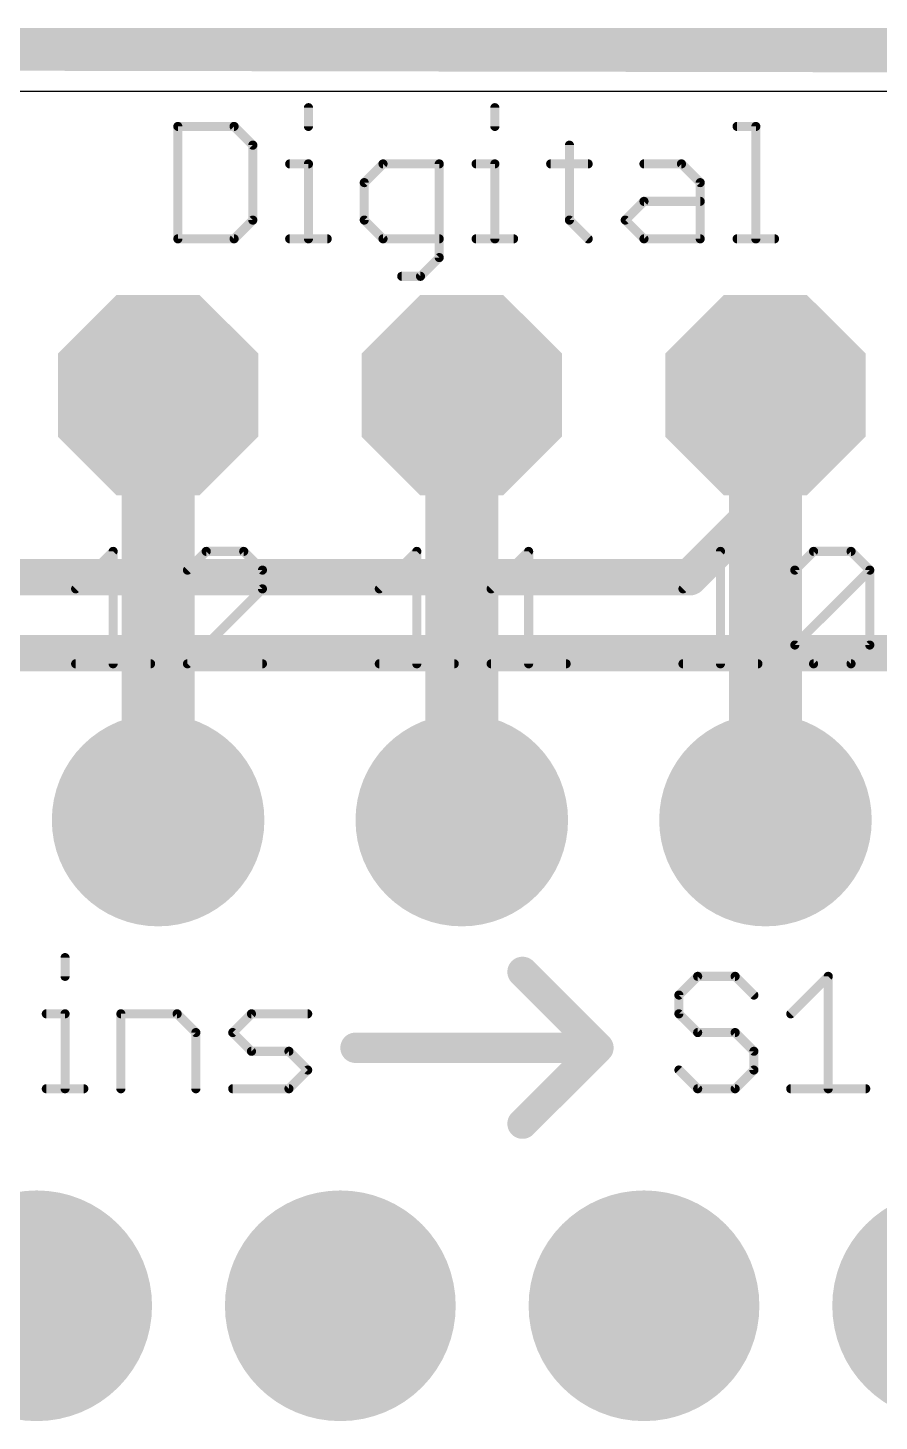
# Model space of a CAD drawing. Extents: x -1.6 to 71.4, y -0.2 to 53.9.
# Drawn here: x 30.41 to 37.53, y 42.21 to 53.87 of the extents above; entities that cross this region are included whole.
import ezdxf

# ---------------------------------------------------------------- set-up
doc = ezdxf.new("R2010")
doc.units = 0
for name, color, linetype in [('1', 12, 'CONTINUOUS'), ('16', 132, 'CONTINUOUS'), ('17', 110, 'CONTINUOUS'), ('18', 110, 'CONTINUOUS'), ('20', 53, 'CONTINUOUS'), ('21', 40, 'CONTINUOUS'), ('51', 253, 'CONTINUOUS')]:
    doc.layers.add(name, color=color, linetype=linetype)

# ---------------------------------------------------------------- blocks, each defined once
blk = doc.blocks.new('RECT')
blk.add_solid([(-0.5, -0.5), (0.5, -0.5), (-0.5, 0.5), (0.5, 0.5)])
blk = doc.blocks.new('ROUNDP')
at = {"const_width": 0.5}
blk.add_lwpolyline([(0, -0.25, 1), (0, 0.25, 1), (0, -0.25)], format="xyb", dxfattribs=at)
blk = doc.blocks.new('OCTAGONP')
at = {"const_width": 0.5}
blk.add_lwpolyline([(-0.25, -0.1036), (-0.25, 0.1036), (-0.1036, 0.25), (0.1036, 0.25), (0.25, 0.1036), (0.25, -0.1036), (0.1036, -0.25), (-0.1036, -0.25), (-0.25, -0.1036), (-0.25, 0.1036)], dxfattribs=at)
blk = doc.blocks.new('ROUNDV')
at = {"const_width": 0.5}
blk.add_lwpolyline([(0, -0.25, 1), (0, 0.25, 1), (0, -0.25)], format="xyb", dxfattribs=at)

msp = doc.modelspace()

# ---------------------------------------------------------------- linework, layer by layer
at = {"layer": '1', "const_width": 0.3048}
for points in [[(0, 53.721), (70.739, 53.721)], [(36.576, 49.911), (36.576, 50.8)], [(35.941, 49.276), (36.576, 49.911)], [(17.018, 49.276), (35.941, 49.276)], [(37.719, 48.641), (17.526, 48.641)]]:
    msp.add_lwpolyline(points, dxfattribs=at)
at = {"layer": '1', "const_width": 0.1524}
for points in [[(36.6522, 50.8, 1), (36.4998, 50.8)], [(36.6299, 49.8571, 1), (36.5221, 49.9649)], [(36.4998, 49.911, 1), (36.6522, 49.911)], [(35.8871, 49.3299, 1), (35.9949, 49.2221)], [(35.941, 49.1998, 1), (35.941, 49.3522)]]:
    msp.add_lwpolyline(points, format="xyb", dxfattribs=at)
at = {"layer": '16'}
for points, const_width in [([(0, 53.721), (71.247, 53.594)], 0.3048), ([(31.496, 47.244), (31.496, 50.8)], 0.6096), ([(34.036, 47.244), (34.036, 50.8)], 0.6096), ([(36.576, 47.244), (36.576, 50.8)], 0.6096)]:
    msp.add_lwpolyline(points, dxfattribs=dict(at, const_width=const_width))
at = {"layer": '16', "const_width": 0.3048}
for points in [[(31.6484, 50.8, 1), (31.3436, 50.8)], [(34.1884, 50.8, 1), (33.8836, 50.8)], [(36.7284, 50.8, 1), (36.4236, 50.8)], [(31.3436, 47.244, 1), (31.6484, 47.244)], [(33.8836, 47.244, 1), (34.1884, 47.244)], [(36.4236, 47.244, 1), (36.7284, 47.244)]]:
    msp.add_lwpolyline(points, format="xyb", dxfattribs=at)
at = {"layer": '20'}
msp.add_line((64.516, 53.34), (0, 53.34), dxfattribs=at)
msp.add_line((64.516, 53.34), (0, 53.34), dxfattribs=at)
at = {"layer": '21'}
for points, const_width in [([(32.7724, 53.2055, 1), (32.7343, 53.2055)], 0.0381), ([(32.7724, 53.2055, 1), (32.7343, 53.2055)], 0.0381), ([(34.3316, 53.2055, 1), (34.2935, 53.2055)], 0.0381), ([(34.3316, 53.2055, 1), (34.2935, 53.2055)], 0.0381), ([(31.6802, 53.0487, 1), (31.6421, 53.0487)], 0.0381), ([(31.6611, 53.0678, 1), (31.6611, 53.0297)], 0.0381), ([(31.6802, 53.0487, 1), (31.6421, 53.0487)], 0.0381), ([(31.6611, 53.0678, 1), (31.6611, 53.0297)], 0.0381), ([(32.1449, 53.0622, 1), (32.1179, 53.0352)], 0.0381), ([(32.1449, 53.0622, 1), (32.1179, 53.0352)], 0.0381), ([(32.1314, 53.0297, 1), (32.1314, 53.0678)], 0.0381), ([(32.1314, 53.0297, 1), (32.1314, 53.0678)], 0.0381), ([(32.7343, 53.0487, 1), (32.7724, 53.0487)], 0.0381), ([(32.7343, 53.0487, 1), (32.7724, 53.0487)], 0.0381), ([(34.2935, 53.0487, 1), (34.3316, 53.0487)], 0.0381), ([(34.2935, 53.0487, 1), (34.3316, 53.0487)], 0.0381), ([(36.3387, 53.0678, 1), (36.3387, 53.0297)], 0.0381), ([(36.3387, 53.0678, 1), (36.3387, 53.0297)], 0.0381), ([(36.5145, 53.0487, 1), (36.4764, 53.0487)], 0.0381), ([(36.5145, 53.0487, 1), (36.4764, 53.0487)], 0.0381), ([(36.4955, 53.0297, 1), (36.4955, 53.0678)], 0.0381), ([(36.4955, 53.0297, 1), (36.4955, 53.0678)], 0.0381), ([(32.3072, 52.8919, 1), (32.2691, 52.8919)], 0.0381), ([(32.3072, 52.8919, 1), (32.2691, 52.8919)], 0.0381), ([(32.2747, 52.8785, 1), (32.3016, 52.9054)], 0.0381), ([(32.2747, 52.8785, 1), (32.3016, 52.9054)], 0.0381), ([(34.9553, 52.8919, 1), (34.9172, 52.8919)], 0.0381), ([(34.9553, 52.8919, 1), (34.9172, 52.8919)], 0.0381), ([(32.5966, 52.7542, 1), (32.5966, 52.7161)], 0.0381), ([(32.5966, 52.7542, 1), (32.5966, 52.7161)], 0.0381), ([(32.7724, 52.7352, 1), (32.7343, 52.7352)], 0.0381), ([(32.7724, 52.7352, 1), (32.7343, 52.7352)], 0.0381), ([(32.7534, 52.7161, 1), (32.7534, 52.7542)], 0.0381), ([(32.7534, 52.7161, 1), (32.7534, 52.7542)], 0.0381), ([(33.3771, 52.7542, 1), (33.3771, 52.7161)], 0.0381), ([(33.3771, 52.7542, 1), (33.3771, 52.7161)], 0.0381), ([(33.3905, 52.7217, 1), (33.3636, 52.7486)], 0.0381), ([(33.3905, 52.7217, 1), (33.3636, 52.7486)], 0.0381), ([(33.8664, 52.7352, 1), (33.8283, 52.7352)], 0.0381), ([(33.8664, 52.7352, 1), (33.8283, 52.7352)], 0.0381), ([(33.8474, 52.7161, 1), (33.8474, 52.7542)], 0.0381), ([(33.8474, 52.7161, 1), (33.8474, 52.7542)], 0.0381), ([(34.1558, 52.7542, 1), (34.1558, 52.7161)], 0.0381), ([(34.1558, 52.7542, 1), (34.1558, 52.7161)], 0.0381), ([(34.3316, 52.7352, 1), (34.2935, 52.7352)], 0.0381), ([(34.3316, 52.7352, 1), (34.2935, 52.7352)], 0.0381), ([(34.3126, 52.7161, 1), (34.3126, 52.7542)], 0.0381), ([(34.3126, 52.7161, 1), (34.3126, 52.7542)], 0.0381), ([(34.7795, 52.7542, 1), (34.7795, 52.7161)], 0.0381), ([(34.7795, 52.7542, 1), (34.7795, 52.7161)], 0.0381), ([(35.093, 52.7161, 1), (35.093, 52.7542)], 0.0381), ([(35.093, 52.7161, 1), (35.093, 52.7542)], 0.0381), ([(35.5599, 52.7542, 1), (35.5599, 52.7161)], 0.0381), ([(35.5599, 52.7542, 1), (35.5599, 52.7161)], 0.0381), ([(35.8869, 52.7486, 1), (35.86, 52.7217)], 0.0381), ([(35.8869, 52.7486, 1), (35.86, 52.7217)], 0.0381), ([(35.8735, 52.7161, 1), (35.8735, 52.7542)], 0.0381), ([(35.8735, 52.7161, 1), (35.8735, 52.7542)], 0.0381), ([(33.2393, 52.5784, 1), (33.2012, 52.5784)], 0.0381), ([(33.2393, 52.5784, 1), (33.2012, 52.5784)], 0.0381), ([(33.2068, 52.5919, 1), (33.2338, 52.5649)], 0.0381), ([(33.2068, 52.5919, 1), (33.2338, 52.5649)], 0.0381), ([(36.0493, 52.5784, 1), (36.0112, 52.5784)], 0.0381), ([(36.0493, 52.5784, 1), (36.0112, 52.5784)], 0.0381), ([(36.0168, 52.5649, 1), (36.0437, 52.5919)], 0.0381), ([(36.0168, 52.5649, 1), (36.0437, 52.5919)], 0.0381), ([(35.5599, 52.4407, 1), (35.5599, 52.4026)], 0.0381), ([(35.5599, 52.4407, 1), (35.5599, 52.4026)], 0.0381), ([(35.5734, 52.4082, 1), (35.5465, 52.4351)], 0.0381), ([(35.5734, 52.4082, 1), (35.5465, 52.4351)], 0.0381), ([(36.0302, 52.4026, 1), (36.0302, 52.4407)], 0.0381), ([(36.0302, 52.4026, 1), (36.0302, 52.4407)], 0.0381), ([(32.2691, 52.2649, 1), (32.3072, 52.2649)], 0.0381), ([(32.2691, 52.2649, 1), (32.3072, 52.2649)], 0.0381), ([(32.3016, 52.2514, 1), (32.2747, 52.2783)], 0.0381), ([(32.3016, 52.2514, 1), (32.2747, 52.2783)], 0.0381), ([(33.2338, 52.2783, 1), (33.2068, 52.2514)], 0.0381), ([(33.2338, 52.2783, 1), (33.2068, 52.2514)], 0.0381), ([(33.2012, 52.2649, 1), (33.2393, 52.2649)], 0.0381), ([(33.2012, 52.2649, 1), (33.2393, 52.2649)], 0.0381), ([(34.9497, 52.2783, 1), (34.9228, 52.2514)], 0.0381), ([(34.9497, 52.2783, 1), (34.9228, 52.2514)], 0.0381), ([(34.9172, 52.2649, 1), (34.9553, 52.2649)], 0.0381), ([(34.9172, 52.2649, 1), (34.9553, 52.2649)], 0.0381), ([(35.4166, 52.2783, 1), (35.3897, 52.2514)], 0.0381), ([(35.4166, 52.2783, 1), (35.3897, 52.2514)], 0.0381), ([(35.3897, 52.2783, 1), (35.4166, 52.2514)], 0.0381), ([(35.3897, 52.2783, 1), (35.4166, 52.2514)], 0.0381), ([(31.6611, 52.1272, 1), (31.6611, 52.0891)], 0.0381), ([(31.6611, 52.1272, 1), (31.6611, 52.0891)], 0.0381), ([(31.6421, 52.1081, 1), (31.6802, 52.1081)], 0.0381), ([(31.6421, 52.1081, 1), (31.6802, 52.1081)], 0.0381), ([(32.1179, 52.1216, 1), (32.1449, 52.0946)], 0.0381), ([(32.1179, 52.1216, 1), (32.1449, 52.0946)], 0.0381), ([(32.1314, 52.0891, 1), (32.1314, 52.1272)], 0.0381), ([(32.1314, 52.0891, 1), (32.1314, 52.1272)], 0.0381), ([(32.5966, 52.1272, 1), (32.5966, 52.0891)], 0.0381), ([(32.5966, 52.1272, 1), (32.5966, 52.0891)], 0.0381), ([(32.7343, 52.1081, 1), (32.7724, 52.1081)], 0.0381), ([(32.7343, 52.1081, 1), (32.7724, 52.1081)], 0.0381), ([(32.9102, 52.0891, 1), (32.9102, 52.1272)], 0.0381), ([(32.9102, 52.0891, 1), (32.9102, 52.1272)], 0.0381), ([(33.3771, 52.1272, 1), (33.3771, 52.0891)], 0.0381), ([(33.3771, 52.1272, 1), (33.3771, 52.0891)], 0.0381), ([(33.3636, 52.0946, 1), (33.3905, 52.1216)], 0.0381), ([(33.3636, 52.0946, 1), (33.3905, 52.1216)], 0.0381), ([(33.8474, 52.0891, 1), (33.8474, 52.1272)], 0.0381), ([(33.8474, 52.0891, 1), (33.8474, 52.1272)], 0.0381), ([(34.1558, 52.1272, 1), (34.1558, 52.0891)], 0.0381), ([(34.1558, 52.1272, 1), (34.1558, 52.0891)], 0.0381), ([(34.2935, 52.1081, 1), (34.3316, 52.1081)], 0.0381), ([(34.2935, 52.1081, 1), (34.3316, 52.1081)], 0.0381), ([(34.4693, 52.0891, 1), (34.4693, 52.1272)], 0.0381), ([(34.4693, 52.0891, 1), (34.4693, 52.1272)], 0.0381), ([(35.0796, 52.0946, 1), (35.1065, 52.1216)], 0.0381), ([(35.0796, 52.0946, 1), (35.1065, 52.1216)], 0.0381), ([(35.5599, 52.1272, 1), (35.5599, 52.0891)], 0.0381), ([(35.5599, 52.1272, 1), (35.5599, 52.0891)], 0.0381), ([(35.5465, 52.0946, 1), (35.5734, 52.1216)], 0.0381), ([(35.5465, 52.0946, 1), (35.5734, 52.1216)], 0.0381), ([(36.0112, 52.1081, 1), (36.0493, 52.1081)], 0.0381), ([(36.0112, 52.1081, 1), (36.0493, 52.1081)], 0.0381), ([(36.0302, 52.0891, 1), (36.0302, 52.1272)], 0.0381), ([(36.0302, 52.0891, 1), (36.0302, 52.1272)], 0.0381), ([(36.3387, 52.1272, 1), (36.3387, 52.0891)], 0.0381), ([(36.3387, 52.1272, 1), (36.3387, 52.0891)], 0.0381), ([(36.4764, 52.1081, 1), (36.5145, 52.1081)], 0.0381), ([(36.4764, 52.1081, 1), (36.5145, 52.1081)], 0.0381), ([(36.6522, 52.0891, 1), (36.6522, 52.1272)], 0.0381), ([(36.6522, 52.0891, 1), (36.6522, 52.1272)], 0.0381), ([(33.8283, 51.9513, 1), (33.8664, 51.9513)], 0.0381), ([(33.8283, 51.9513, 1), (33.8664, 51.9513)], 0.0381), ([(33.8608, 51.9379, 1), (33.8339, 51.9648)], 0.0381), ([(33.8608, 51.9379, 1), (33.8339, 51.9648)], 0.0381), ([(33.5338, 51.8136, 1), (33.5338, 51.7755)], 0.0381), ([(33.5338, 51.8136, 1), (33.5338, 51.7755)], 0.0381), ([(33.6771, 51.808, 1), (33.7041, 51.7811)], 0.0381), ([(33.6771, 51.808, 1), (33.7041, 51.7811)], 0.0381), ([(33.6906, 51.7755, 1), (33.6906, 51.8136)], 0.0381), ([(33.6906, 51.7755, 1), (33.6906, 51.8136)], 0.0381), ([(31.1386, 49.4927, 1), (31.1005, 49.4927)], 0.0381), ([(31.1386, 49.4927, 1), (31.1005, 49.4927)], 0.0381), ([(31.1331, 49.4792, 1), (31.1061, 49.5062)], 0.0381), ([(31.1331, 49.4792, 1), (31.1061, 49.5062)], 0.0381), ([(31.8983, 49.5118, 1), (31.8983, 49.4737)], 0.0381), ([(31.8983, 49.5118, 1), (31.8983, 49.4737)], 0.0381), ([(31.9118, 49.4792, 1), (31.8849, 49.5062)], 0.0381), ([(31.9118, 49.4792, 1), (31.8849, 49.5062)], 0.0381), ([(32.2254, 49.5062, 1), (32.1984, 49.4792)], 0.0381), ([(32.2254, 49.5062, 1), (32.1984, 49.4792)], 0.0381), ([(32.2119, 49.4737, 1), (32.2119, 49.5118)], 0.0381), ([(32.2119, 49.4737, 1), (32.2119, 49.5118)], 0.0381), ([(33.6786, 49.4927, 1), (33.6405, 49.4927)], 0.0381), ([(33.6786, 49.4927, 1), (33.6405, 49.4927)], 0.0381), ([(33.6731, 49.4792, 1), (33.6461, 49.5062)], 0.0381), ([(33.6731, 49.4792, 1), (33.6461, 49.5062)], 0.0381), ([(34.6142, 49.4927, 1), (34.5761, 49.4927)], 0.0381), ([(34.6142, 49.4927, 1), (34.5761, 49.4927)], 0.0381), ([(34.6086, 49.4792, 1), (34.5816, 49.5062)], 0.0381), ([(34.6086, 49.4792, 1), (34.5816, 49.5062)], 0.0381), ([(36.2186, 49.4927, 1), (36.1805, 49.4927)], 0.0381), ([(36.2186, 49.4927, 1), (36.1805, 49.4927)], 0.0381), ([(36.2131, 49.4792, 1), (36.1861, 49.5062)], 0.0381), ([(36.2131, 49.4792, 1), (36.1861, 49.5062)], 0.0381), ([(36.9783, 49.5118, 1), (36.9783, 49.4737)], 0.0381), ([(36.9783, 49.5118, 1), (36.9783, 49.4737)], 0.0381), ([(36.9918, 49.4792, 1), (36.9649, 49.5062)], 0.0381), ([(36.9918, 49.4792, 1), (36.9649, 49.5062)], 0.0381), ([(37.3054, 49.5062, 1), (37.2784, 49.4792)], 0.0381), ([(37.3054, 49.5062, 1), (37.2784, 49.4792)], 0.0381), ([(37.2919, 49.4737, 1), (37.2919, 49.5118)], 0.0381), ([(37.2919, 49.4737, 1), (37.2919, 49.5118)], 0.0381), ([(31.7281, 49.3494, 1), (31.7551, 49.3225)], 0.0381), ([(31.7281, 49.3494, 1), (31.7551, 49.3225)], 0.0381), ([(32.3877, 49.3359, 1), (32.3496, 49.3359)], 0.0381), ([(32.3877, 49.3359, 1), (32.3496, 49.3359)], 0.0381), ([(32.3552, 49.3225, 1), (32.3821, 49.3494)], 0.0381), ([(32.3552, 49.3225, 1), (32.3821, 49.3494)], 0.0381), ([(36.8406, 49.3359, 1), (36.8025, 49.3359)], 0.0381), ([(36.8406, 49.3359, 1), (36.8025, 49.3359)], 0.0381), ([(36.8081, 49.3494, 1), (36.8351, 49.3225)], 0.0381), ([(36.8081, 49.3494, 1), (36.8351, 49.3225)], 0.0381), ([(37.4677, 49.3359, 1), (37.4296, 49.3359)], 0.0381), ([(37.4677, 49.3359, 1), (37.4296, 49.3359)], 0.0381), ([(37.4621, 49.3225, 1), (37.4352, 49.3494)], 0.0381), ([(37.4621, 49.3225, 1), (37.4352, 49.3494)], 0.0381), ([(37.4352, 49.3225, 1), (37.4621, 49.3494)], 0.0381), ([(37.4352, 49.3225, 1), (37.4621, 49.3494)], 0.0381), ([(30.7926, 49.1926, 1), (30.8195, 49.1657)], 0.0381), ([(30.7926, 49.1926, 1), (30.8195, 49.1657)], 0.0381), ([(32.3821, 49.1657, 1), (32.3552, 49.1926)], 0.0381), ([(32.3821, 49.1657, 1), (32.3552, 49.1926)], 0.0381), ([(33.3326, 49.1926, 1), (33.3595, 49.1657)], 0.0381), ([(33.3326, 49.1926, 1), (33.3595, 49.1657)], 0.0381), ([(34.2681, 49.1926, 1), (34.2951, 49.1657)], 0.0381), ([(34.2681, 49.1926, 1), (34.2951, 49.1657)], 0.0381), ([(35.8726, 49.1926, 1), (35.8995, 49.1657)], 0.0381), ([(35.8726, 49.1926, 1), (35.8995, 49.1657)], 0.0381), ([(32.3496, 49.1792, 1), (32.3877, 49.1792)], 0.0381), ([(32.3496, 49.1792, 1), (32.3877, 49.1792)], 0.0381), ([(36.8351, 48.7223, 1), (36.8081, 48.6954)], 0.0381), ([(36.8351, 48.7223, 1), (36.8081, 48.6954)], 0.0381), ([(36.8081, 48.7223, 1), (36.8351, 48.6954)], 0.0381), ([(36.8081, 48.7223, 1), (36.8351, 48.6954)], 0.0381), ([(37.4621, 48.6954, 1), (37.4352, 48.7223)], 0.0381), ([(37.4621, 48.6954, 1), (37.4352, 48.7223)], 0.0381), ([(36.8025, 48.7089, 1), (36.8406, 48.7089)], 0.0381), ([(36.8025, 48.7089, 1), (36.8406, 48.7089)], 0.0381), ([(37.4296, 48.7089, 1), (37.4677, 48.7089)], 0.0381), ([(37.4296, 48.7089, 1), (37.4677, 48.7089)], 0.0381), ([(30.8061, 48.5712, 1), (30.8061, 48.5331)], 0.0381), ([(30.8061, 48.5712, 1), (30.8061, 48.5331)], 0.0381), ([(31.1005, 48.5521, 1), (31.1386, 48.5521)], 0.0381), ([(31.1005, 48.5521, 1), (31.1386, 48.5521)], 0.0381), ([(31.4331, 48.5331, 1), (31.4331, 48.5712)], 0.0381), ([(31.4331, 48.5331, 1), (31.4331, 48.5712)], 0.0381), ([(31.7416, 48.5712, 1), (31.7416, 48.5331)], 0.0381), ([(31.7416, 48.5712, 1), (31.7416, 48.5331)], 0.0381), ([(31.7281, 48.5656, 1), (31.7551, 48.5386)], 0.0381), ([(31.7281, 48.5656, 1), (31.7551, 48.5386)], 0.0381), ([(32.3687, 48.5331, 1), (32.3687, 48.5712)], 0.0381), ([(32.3687, 48.5331, 1), (32.3687, 48.5712)], 0.0381), ([(33.3461, 48.5712, 1), (33.3461, 48.5331)], 0.0381), ([(33.3461, 48.5712, 1), (33.3461, 48.5331)], 0.0381), ([(33.6405, 48.5521, 1), (33.6786, 48.5521)], 0.0381), ([(33.6405, 48.5521, 1), (33.6786, 48.5521)], 0.0381), ([(33.9731, 48.5331, 1), (33.9731, 48.5712)], 0.0381), ([(33.9731, 48.5331, 1), (33.9731, 48.5712)], 0.0381), ([(34.2816, 48.5712, 1), (34.2816, 48.5331)], 0.0381), ([(34.2816, 48.5712, 1), (34.2816, 48.5331)], 0.0381), ([(34.5761, 48.5521, 1), (34.6142, 48.5521)], 0.0381), ([(34.5761, 48.5521, 1), (34.6142, 48.5521)], 0.0381), ([(34.9087, 48.5331, 1), (34.9087, 48.5712)], 0.0381), ([(34.9087, 48.5331, 1), (34.9087, 48.5712)], 0.0381), ([(35.8861, 48.5712, 1), (35.8861, 48.5331)], 0.0381), ([(35.8861, 48.5712, 1), (35.8861, 48.5331)], 0.0381), ([(36.1805, 48.5521, 1), (36.2186, 48.5521)], 0.0381), ([(36.1805, 48.5521, 1), (36.2186, 48.5521)], 0.0381), ([(36.5131, 48.5331, 1), (36.5131, 48.5712)], 0.0381), ([(36.5131, 48.5331, 1), (36.5131, 48.5712)], 0.0381), ([(36.9783, 48.5712, 1), (36.9783, 48.5331)], 0.0381), ([(36.9783, 48.5712, 1), (36.9783, 48.5331)], 0.0381), ([(36.9649, 48.5386, 1), (36.9918, 48.5656)], 0.0381), ([(36.9649, 48.5386, 1), (36.9918, 48.5656)], 0.0381), ([(37.2784, 48.5656, 1), (37.3054, 48.5386)], 0.0381), ([(37.2784, 48.5656, 1), (37.3054, 48.5386)], 0.0381), ([(37.2919, 48.5331, 1), (37.2919, 48.5712)], 0.0381), ([(37.2919, 48.5331, 1), (37.2919, 48.5712)], 0.0381), ([(30.7366, 46.0935, 1), (30.6985, 46.0935)], 0.0381), ([(34.5889, 46.0189, 1), (34.4991, 45.9291)], 0.127), ([(30.6985, 45.9367, 1), (30.7366, 45.9367)], 0.0381), ([(36.0089, 45.9558, 1), (36.0089, 45.9177)], 0.0381), ([(36.0223, 45.9232, 1), (35.9954, 45.9502)], 0.0381), ([(36.3359, 45.9502, 1), (36.3089, 45.9232)], 0.0381), ([(36.3224, 45.9177, 1), (36.3224, 45.9558)], 0.0381), ([(37.1202, 45.9367, 1), (37.0821, 45.9367)], 0.0381), ([(37.1146, 45.9232, 1), (37.0877, 45.9502)], 0.0381), ([(35.8386, 45.7934, 1), (35.8656, 45.7665)], 0.0381), ([(35.8712, 45.7799, 1), (35.8331, 45.7799)], 0.0381), ([(36.4657, 45.7665, 1), (36.4926, 45.7934)], 0.0381), ([(30.5608, 45.6422, 1), (30.5608, 45.6041)], 0.0381), ([(30.7366, 45.6232, 1), (30.6985, 45.6232)], 0.0381), ([(30.7176, 45.6041, 1), (30.7176, 45.6422)], 0.0381), ([(31.2035, 45.6232, 1), (31.1654, 45.6232)], 0.0381), ([(31.1845, 45.6422, 1), (31.1845, 45.6041)], 0.0381), ([(31.6683, 45.6366, 1), (31.6413, 45.6097)], 0.0381), ([(31.6548, 45.6041, 1), (31.6548, 45.6422)], 0.0381), ([(32.2768, 45.6422, 1), (32.2768, 45.6041)], 0.0381), ([(32.2902, 45.6097, 1), (32.2633, 45.6366)], 0.0381), ([(32.7471, 45.6041, 1), (32.7471, 45.6422)], 0.0381), ([(35.8656, 45.6366, 1), (35.8386, 45.6097)], 0.0381), ([(35.8331, 45.6232, 1), (35.8712, 45.6232)], 0.0381), ([(36.7741, 45.6366, 1), (36.8011, 45.6097)], 0.0381), ([(31.8306, 45.4664, 1), (31.7925, 45.4664)], 0.0381), ([(31.7981, 45.4529, 1), (31.825, 45.4799)], 0.0381), ([(32.1335, 45.4799, 1), (32.1065, 45.4529)], 0.0381), ([(32.1065, 45.4799, 1), (32.1335, 45.4529)], 0.0381), ([(36.0089, 45.4855, 1), (36.0089, 45.4474)], 0.0381), ([(35.9954, 45.4529, 1), (36.0223, 45.4799)], 0.0381), ([(36.3359, 45.4799, 1), (36.3089, 45.4529)], 0.0381), ([(36.3224, 45.4474, 1), (36.3224, 45.4855)], 0.0381), ([(33.147, 45.4025, 1), (33.147, 45.2755)], 0.127), ([(35.2239, 45.2941, 1), (35.1341, 45.3839)], 0.127), ([(35.1341, 45.2941, 1), (35.2239, 45.3839)], 0.127), ([(35.179, 45.2755, 1), (35.179, 45.4025)], 0.127), ([(32.2768, 45.3287, 1), (32.2768, 45.2906)], 0.0381), ([(32.2633, 45.2962, 1), (32.2902, 45.3231)], 0.0381), ([(32.6038, 45.3231, 1), (32.5768, 45.2962)], 0.0381), ([(32.5903, 45.2906, 1), (32.5903, 45.3287)], 0.0381), ([(36.4982, 45.3096, 1), (36.4601, 45.3096)], 0.0381), ([(36.4657, 45.2962, 1), (36.4926, 45.3231)], 0.0381), ([(32.7605, 45.1394, 1), (32.7336, 45.1663)], 0.0381), ([(32.7336, 45.1394, 1), (32.7605, 45.1663)], 0.0381), ([(35.8656, 45.1663, 1), (35.8386, 45.1394)], 0.0381), ([(36.4601, 45.1529, 1), (36.4982, 45.1529)], 0.0381), ([(36.4926, 45.1394, 1), (36.4657, 45.1663)], 0.0381), ([(30.5608, 45.0152, 1), (30.5608, 44.9771)], 0.0381), ([(30.6985, 44.9961, 1), (30.7366, 44.9961)], 0.0381), ([(30.8743, 44.9771, 1), (30.8743, 45.0152)], 0.0381), ([(31.1654, 44.9961, 1), (31.2035, 44.9961)], 0.0381), ([(31.7925, 44.9961, 1), (31.8306, 44.9961)], 0.0381), ([(32.12, 45.0152, 1), (32.12, 44.9771)], 0.0381), ([(32.5768, 45.0096, 1), (32.6038, 44.9826)], 0.0381), ([(32.5903, 44.9771, 1), (32.5903, 45.0152)], 0.0381), ([(36.0089, 45.0152, 1), (36.0089, 44.9771)], 0.0381), ([(35.9954, 44.9826, 1), (36.0223, 45.0096)], 0.0381), ([(36.3089, 45.0096, 1), (36.3359, 44.9826)], 0.0381), ([(36.3224, 44.9771, 1), (36.3224, 45.0152)], 0.0381), ([(36.7876, 45.0152, 1), (36.7876, 44.9771)], 0.0381), ([(37.0821, 44.9961, 1), (37.1202, 44.9961)], 0.0381), ([(37.4147, 44.9771, 1), (37.4147, 45.0152)], 0.0381), ([(34.4991, 44.7489, 1), (34.5889, 44.6591)], 0.127)]:
    msp.add_lwpolyline(points, format="xyb", dxfattribs=dict(at, const_width=const_width))
for points, const_width in [([(32.7534, 53.2055), (32.7534, 53.0487)], 0.0762), ([(32.7534, 53.2055), (32.7534, 53.0487)], 0.0762), ([(34.3126, 53.2055), (34.3126, 53.0487)], 0.0762), ([(34.3126, 53.2055), (34.3126, 53.0487)], 0.0762), ([(31.6611, 53.0487), (31.6611, 52.1081)], 0.0762), ([(32.1314, 53.0487), (31.6611, 53.0487)], 0.0762), ([(31.6611, 53.0487), (31.6611, 52.1081)], 0.0762), ([(32.1314, 53.0487), (31.6611, 53.0487)], 0.0762), ([(32.2882, 52.8919), (32.1314, 53.0487)], 0.0762), ([(32.2882, 52.8919), (32.1314, 53.0487)], 0.0762), ([(36.3387, 53.0487), (36.4955, 53.0487)], 0.0762), ([(36.3387, 53.0487), (36.4955, 53.0487)], 0.0762), ([(36.4955, 53.0487), (36.4955, 52.1081)], 0.0762), ([(36.4955, 53.0487), (36.4955, 52.1081)], 0.0762), ([(32.2882, 52.2649), (32.2882, 52.8919)], 0.0762), ([(32.2882, 52.2649), (32.2882, 52.8919)], 0.0762), ([(34.9363, 52.8919), (34.9363, 52.2649)], 0.0762), ([(34.9363, 52.8919), (34.9363, 52.2649)], 0.0762), ([(32.5966, 52.7352), (32.7534, 52.7352)], 0.0762), ([(32.5966, 52.7352), (32.7534, 52.7352)], 0.0762), ([(32.7534, 52.7352), (32.7534, 52.1081)], 0.0762), ([(32.7534, 52.7352), (32.7534, 52.1081)], 0.0762), ([(33.3771, 52.7352), (33.2203, 52.5784)], 0.0762), ([(33.3771, 52.7352), (33.2203, 52.5784)], 0.0762), ([(33.8474, 52.7352), (33.3771, 52.7352)], 0.0762), ([(33.8474, 52.7352), (33.3771, 52.7352)], 0.0762), ([(33.8474, 51.9513), (33.8474, 52.7352)], 0.0762), ([(33.8474, 51.9513), (33.8474, 52.7352)], 0.0762), ([(34.1558, 52.7352), (34.3126, 52.7352)], 0.0762), ([(34.1558, 52.7352), (34.3126, 52.7352)], 0.0762), ([(34.3126, 52.7352), (34.3126, 52.1081)], 0.0762), ([(34.3126, 52.7352), (34.3126, 52.1081)], 0.0762), ([(34.7795, 52.7352), (35.093, 52.7352)], 0.0762), ([(34.7795, 52.7352), (35.093, 52.7352)], 0.0762), ([(35.5599, 52.7352), (35.8735, 52.7352)], 0.0762), ([(35.5599, 52.7352), (35.8735, 52.7352)], 0.0762), ([(35.8735, 52.7352), (36.0302, 52.5784)], 0.0762), ([(35.8735, 52.7352), (36.0302, 52.5784)], 0.0762), ([(33.2203, 52.5784), (33.2203, 52.2649)], 0.0762), ([(33.2203, 52.5784), (33.2203, 52.2649)], 0.0762), ([(36.0302, 52.5784), (36.0302, 52.1081)], 0.0762), ([(36.0302, 52.5784), (36.0302, 52.1081)], 0.0762), ([(35.4032, 52.2649), (35.5599, 52.4216)], 0.0762), ([(35.4032, 52.2649), (35.5599, 52.4216)], 0.0762), ([(35.5599, 52.4216), (36.0302, 52.4216)], 0.0762), ([(35.5599, 52.4216), (36.0302, 52.4216)], 0.0762), ([(32.1314, 52.1081), (32.2882, 52.2649)], 0.0762), ([(32.1314, 52.1081), (32.2882, 52.2649)], 0.0762), ([(33.2203, 52.2649), (33.3771, 52.1081)], 0.0762), ([(33.2203, 52.2649), (33.3771, 52.1081)], 0.0762), ([(34.9363, 52.2649), (35.093, 52.1081)], 0.0762), ([(34.9363, 52.2649), (35.093, 52.1081)], 0.0762), ([(35.5599, 52.1081), (35.4032, 52.2649)], 0.0762), ([(35.5599, 52.1081), (35.4032, 52.2649)], 0.0762), ([(31.6611, 52.1081), (32.1314, 52.1081)], 0.0762), ([(31.6611, 52.1081), (32.1314, 52.1081)], 0.0762), ([(32.5966, 52.1081), (32.9102, 52.1081)], 0.0762), ([(32.5966, 52.1081), (32.9102, 52.1081)], 0.0762), ([(33.3771, 52.1081), (33.8474, 52.1081)], 0.0762), ([(33.3771, 52.1081), (33.8474, 52.1081)], 0.0762), ([(34.1558, 52.1081), (34.4693, 52.1081)], 0.0762), ([(34.1558, 52.1081), (34.4693, 52.1081)], 0.0762), ([(36.0302, 52.1081), (35.5599, 52.1081)], 0.0762), ([(36.0302, 52.1081), (35.5599, 52.1081)], 0.0762), ([(36.3387, 52.1081), (36.6522, 52.1081)], 0.0762), ([(36.3387, 52.1081), (36.6522, 52.1081)], 0.0762), ([(33.6906, 51.7946), (33.8474, 51.9513)], 0.0762), ([(33.6906, 51.7946), (33.8474, 51.9513)], 0.0762), ([(33.5338, 51.7946), (33.6906, 51.7946)], 0.0762), ([(33.5338, 51.7946), (33.6906, 51.7946)], 0.0762), ([(30.8061, 49.1792), (31.1196, 49.4927)], 0.0762), ([(30.8061, 49.1792), (31.1196, 49.4927)], 0.0762), ([(31.1196, 49.4927), (31.1196, 48.5521)], 0.0762), ([(31.1196, 49.4927), (31.1196, 48.5521)], 0.0762), ([(31.8983, 49.4927), (31.7416, 49.3359)], 0.0762), ([(31.8983, 49.4927), (31.7416, 49.3359)], 0.0762), ([(32.2119, 49.4927), (31.8983, 49.4927)], 0.0762), ([(32.2119, 49.4927), (31.8983, 49.4927)], 0.0762), ([(32.3687, 49.3359), (32.2119, 49.4927)], 0.0762), ([(32.3687, 49.3359), (32.2119, 49.4927)], 0.0762), ([(33.3461, 49.1792), (33.6596, 49.4927)], 0.0762), ([(33.3461, 49.1792), (33.6596, 49.4927)], 0.0762), ([(33.6596, 49.4927), (33.6596, 48.5521)], 0.0762), ([(33.6596, 49.4927), (33.6596, 48.5521)], 0.0762), ([(34.2816, 49.1792), (34.5951, 49.4927)], 0.0762), ([(34.2816, 49.1792), (34.5951, 49.4927)], 0.0762), ([(34.5951, 49.4927), (34.5951, 48.5521)], 0.0762), ([(34.5951, 49.4927), (34.5951, 48.5521)], 0.0762), ([(35.8861, 49.1792), (36.1996, 49.4927)], 0.0762), ([(35.8861, 49.1792), (36.1996, 49.4927)], 0.0762), ([(36.1996, 49.4927), (36.1996, 48.5521)], 0.0762), ([(36.1996, 49.4927), (36.1996, 48.5521)], 0.0762), ([(36.8216, 49.3359), (36.9783, 49.4927)], 0.0762), ([(36.8216, 49.3359), (36.9783, 49.4927)], 0.0762), ([(36.9783, 49.4927), (37.2919, 49.4927)], 0.0762), ([(36.9783, 49.4927), (37.2919, 49.4927)], 0.0762), ([(37.2919, 49.4927), (37.4487, 49.3359)], 0.0762), ([(37.2919, 49.4927), (37.4487, 49.3359)], 0.0762), ([(32.3687, 49.1792), (32.3687, 49.3359)], 0.0762), ([(32.3687, 49.1792), (32.3687, 49.3359)], 0.0762), ([(36.8216, 48.7089), (36.8216, 49.3359)], 0.0762), ([(36.8216, 48.7089), (37.4487, 49.3359)], 0.0762), ([(36.8216, 48.7089), (36.8216, 49.3359)], 0.0762), ([(36.8216, 48.7089), (37.4487, 49.3359)], 0.0762), ([(37.4487, 49.3359), (37.4487, 48.7089)], 0.0762), ([(37.4487, 49.3359), (37.4487, 48.7089)], 0.0762), ([(31.7416, 48.5521), (32.3687, 49.1792)], 0.0762), ([(31.7416, 48.5521), (32.3687, 49.1792)], 0.0762), ([(36.9783, 48.5521), (36.8216, 48.7089)], 0.0762), ([(36.9783, 48.5521), (36.8216, 48.7089)], 0.0762), ([(37.4487, 48.7089), (37.2919, 48.5521)], 0.0762), ([(37.4487, 48.7089), (37.2919, 48.5521)], 0.0762), ([(30.8061, 48.5521), (31.4331, 48.5521)], 0.0762), ([(30.8061, 48.5521), (31.4331, 48.5521)], 0.0762), ([(32.3687, 48.5521), (31.7416, 48.5521)], 0.0762), ([(32.3687, 48.5521), (31.7416, 48.5521)], 0.0762), ([(33.3461, 48.5521), (33.9731, 48.5521)], 0.0762), ([(33.3461, 48.5521), (33.9731, 48.5521)], 0.0762), ([(34.2816, 48.5521), (34.9087, 48.5521)], 0.0762), ([(34.2816, 48.5521), (34.9087, 48.5521)], 0.0762), ([(35.8861, 48.5521), (36.5131, 48.5521)], 0.0762), ([(35.8861, 48.5521), (36.5131, 48.5521)], 0.0762), ([(37.2919, 48.5521), (36.9783, 48.5521)], 0.0762), ([(37.2919, 48.5521), (36.9783, 48.5521)], 0.0762), ([(30.7176, 46.0935), (30.7176, 45.9367)], 0.0762), ([(35.179, 45.339), (34.544, 45.974)], 0.254), ([(36.0089, 45.9367), (35.8521, 45.7799)], 0.0762), ([(36.3224, 45.9367), (36.0089, 45.9367)], 0.0762), ([(36.4792, 45.7799), (36.3224, 45.9367)], 0.0762), ([(36.7876, 45.6232), (37.1012, 45.9367)], 0.0762), ([(37.1012, 45.9367), (37.1012, 44.9961)], 0.0762), ([(35.8521, 45.7799), (35.8521, 45.6232)], 0.0762), ([(30.5608, 45.6232), (30.7176, 45.6232)], 0.0762), ([(30.7176, 45.6232), (30.7176, 44.9961)], 0.0762), ([(31.1845, 44.9961), (31.1845, 45.6232)], 0.0762), ([(31.1845, 45.6232), (31.6548, 45.6232)], 0.0762), ([(31.6548, 45.6232), (31.8116, 45.4664)], 0.0762), ([(32.12, 45.4664), (32.2768, 45.6232)], 0.0762), ([(32.2768, 45.6232), (32.7471, 45.6232)], 0.0762), ([(35.8521, 45.6232), (36.0089, 45.4664)], 0.0762), ([(31.8116, 45.4664), (31.8116, 44.9961)], 0.0762), ([(32.2768, 45.3096), (32.12, 45.4664)], 0.0762), ([(36.0089, 45.4664), (36.3224, 45.4664)], 0.0762), ([(36.3224, 45.4664), (36.4792, 45.3096)], 0.0762), ([(33.147, 45.339), (35.179, 45.339)], 0.254), ([(35.179, 45.339), (34.544, 44.704)], 0.254), ([(32.5903, 45.3096), (32.2768, 45.3096)], 0.0762), ([(32.7471, 45.1529), (32.5903, 45.3096)], 0.0762), ([(36.4792, 45.3096), (36.4792, 45.1529)], 0.0762), ([(32.5903, 44.9961), (32.7471, 45.1529)], 0.0762), ([(36.0089, 44.9961), (35.8521, 45.1529)], 0.0762), ([(36.4792, 45.1529), (36.3224, 44.9961)], 0.0762), ([(30.5608, 44.9961), (30.8743, 44.9961)], 0.0762), ([(32.12, 44.9961), (32.5903, 44.9961)], 0.0762), ([(36.3224, 44.9961), (36.0089, 44.9961)], 0.0762), ([(36.7876, 44.9961), (37.4147, 44.9961)], 0.0762)]:
    msp.add_lwpolyline(points, dxfattribs=dict(at, const_width=const_width))

# ---------------------------------------------------------------- block references
at = {"layer": '17'}
for name, p, xscale, yscale in [('OCTAGONP', (31.496, 50.8), 1.6764, 1.6764), ('OCTAGONP', (31.496, 50.8), 1.6764, 1.6764), ('OCTAGONP', (31.496, 50.8), 1.6764, 1.6764), ('OCTAGONP', (31.496, 50.8), 1.6764, 1.6764), ('ROUNDP', (31.496, 50.8), 1.508, 1.508), ('ROUNDP', (31.496, 50.8), 1.508, 1.508), ('ROUNDP', (31.496, 50.8), 1.508, 1.508), ('ROUNDP', (31.496, 50.8), 1.508, 1.508), ('OCTAGONP', (34.036, 50.8), 1.6764, 1.6764), ('OCTAGONP', (34.036, 50.8), 1.6764, 1.6764), ('OCTAGONP', (34.036, 50.8), 1.6764, 1.6764), ('OCTAGONP', (34.036, 50.8), 1.6764, 1.6764), ('ROUNDP', (34.036, 50.8), 1.508, 1.508), ('ROUNDP', (34.036, 50.8), 1.508, 1.508), ('ROUNDP', (34.036, 50.8), 1.508, 1.508), ('ROUNDP', (34.036, 50.8), 1.508, 1.508), ('OCTAGONP', (36.576, 50.8), 1.6764, 1.6764), ('OCTAGONP', (36.576, 50.8), 1.6764, 1.6764), ('OCTAGONP', (36.576, 50.8), 1.6764, 1.6764), ('OCTAGONP', (36.576, 50.8), 1.6764, 1.6764), ('ROUNDP', (36.576, 50.8), 1.508, 1.508), ('ROUNDP', (36.576, 50.8), 1.508, 1.508), ('ROUNDP', (36.576, 50.8), 1.508, 1.508), ('ROUNDP', (36.576, 50.8), 1.508, 1.508)]:
    msp.add_blockref(name, p, dxfattribs=dict(at, xscale=xscale, yscale=yscale))
at = {"layer": '17', "rotation": 90}
for p, xscale, yscale in [((31.496, 47.244), 1.778, 1.778), ((31.496, 47.244), 1.778, 1.778), ((34.036, 47.244), 1.778, 1.778), ((34.036, 47.244), 1.778, 1.778), ((36.576, 47.244), 1.778, 1.778), ((36.576, 47.244), 1.778, 1.778), ((31.496, 47.244), 1.508, 1.508), ((31.496, 47.244), 1.508, 1.508), ((34.036, 47.244), 1.508, 1.508), ((34.036, 47.244), 1.508, 1.508), ((36.576, 47.244), 1.508, 1.508), ((36.576, 47.244), 1.508, 1.508)]:
    msp.add_blockref('ROUNDP', p, dxfattribs=dict(at, xscale=xscale, yscale=yscale))
at = {"layer": '18', "xscale": 1.9304, "yscale": 1.9304}
for p in [(30.48, 43.18), (30.48, 43.18), (33.02, 43.18), (33.02, 43.18), (35.56, 43.18), (35.56, 43.18), (38.1, 43.18), (38.1, 43.18)]:
    msp.add_blockref('ROUNDV', p, dxfattribs=at)
at = {"layer": '51', "xscale": 0.508, "yscale": 0.508}
for p in [(31.496, 47.244), (34.036, 47.244), (36.576, 47.244)]:
    msp.add_blockref('RECT', p, dxfattribs=at)

doc.saveas('drawing.dxf')
